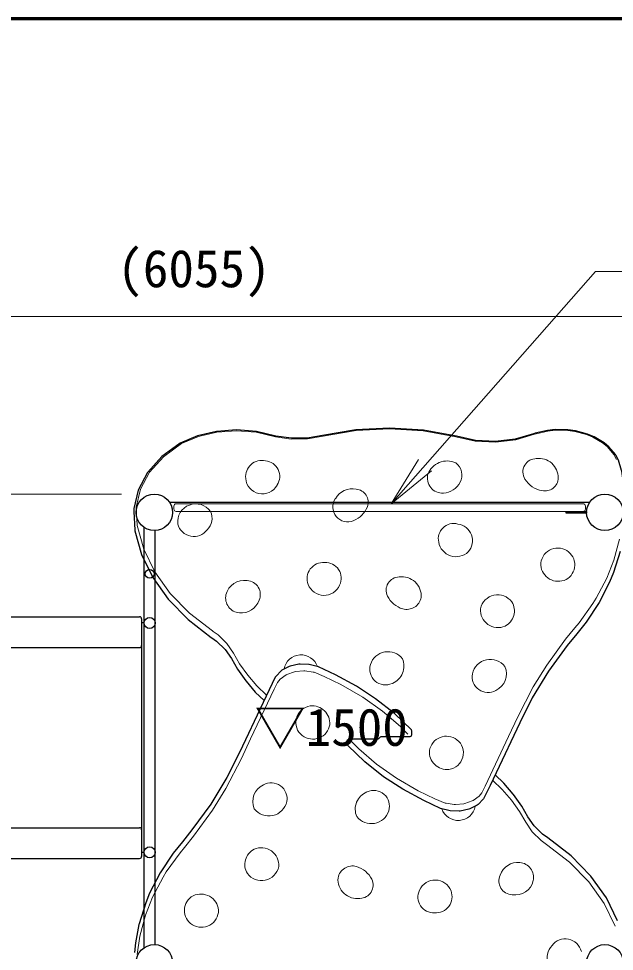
# Model space of a CAD drawing. Units: millimetres at full size, sheet at 1:50; details may follow other scales. Extents: x 750 to 20250, y 750 to 14100.
# Drawn here: x 4142 to 5596, y 11822 to 14100 of the extents above; entities that cross this region are included whole.
import ezdxf
from ezdxf.enums import TextEntityAlignment as Align

# ---------------------------------------------------------------- set-up
doc = ezdxf.new("R2010")
doc.units = ezdxf.units.MM
doc.header["$LTSCALE"] = 50
for name, color, linetype, lineweight in [('D-STR-1', 1, 'Continuous', 25), ('D-STR-2', 82, 'Continuous', 13), ('D-STR-3', 251, 'Continuous', 9), ('D-STR-DIM', 7, 'Continuous', 13), ('D-STR-HTXT', 7, 'Continuous', 13), ('D-STR-TXT', 7, 'Continuous', 13), ('D-TTL', 7, 'Continuous', 70)]:
    doc.layers.add(name, color=color, linetype=linetype, lineweight=lineweight)
doc.styles.add('ＭＳ ゴシック', font='')
doc.styles.get('ＭＳ ゴシック').set_extended_font_data('MS Gothic')

# ---------------------------------------------------------------- blocks, each defined once
blk = doc.blocks.new('open_arrow')
at = {"color": 0, "linetype": 'Continuous', "lineweight": -2}
blk.add_lwpolyline([(7.5, 1.25), (0, 0), (7.5, -1.25)], dxfattribs=at)

msp = doc.modelspace()

# ---------------------------------------------------------------- linework, layer by layer
at = {"layer": 'D-STR-1'}
for p, q in [((4846.42, 13075.91), (4807.61, 13075.23)), ((5306.06, 13067.66), (5257.24, 13070.04)), ((4509.89, 12919.36), (5536.14, 12919.36)), ((4425.42, 12857.29), (4425.43, 12857.22)), ((4448.02, 11831.23), (4448.02, 12857.48)), ((4448.02, 11836.78), (4448.02, 12851.94)), ((4475.22, 11838.85), (4475.22, 12849.86)), ((4475.22, 11838.85), (4475.22, 12849.86)), ((1562.02, 12639.36), (4437.02, 12639.36)), ((4442.02, 12634.36), (4442.02, 12054.36)), ((1562.02, 12564.36), (4437.02, 12564.36)), ((1562.02, 12124.36), (4437.02, 12124.36)), ((1562.02, 12049.36), (4437.02, 12049.36))]:
    msp.add_line(p, q, dxfattribs=at)
for points in [[(5257.46, 13070.03), (5211.03, 13080.18), (5130.22, 13094.94), (5047.48, 13100.18), (5047.47, 13100.18), (4964.84, 13095.89), (4964.63, 13095.88), (4883.86, 13082.13), (4846.29, 13075.91)], [(5621.29, 12870.33), (5623.11, 12898.01), (5622.92, 12921.98), (5621.74, 12942.83), (5614.16, 12994.99), (5613.87, 12996.27), (5606.48, 13022.08), (5599.78, 13034.43), (5599.01, 13035.36), (5582.92, 13054.55), (5570.89, 13064.58), (5546.73, 13078.93), (5530.69, 13085.57), (5501.17, 13093.45), (5482.92, 13095.97), (5482.74, 13095.98), (5451.48, 13096.5), (5451.37, 13096.5), (5432.97, 13094.6), (5402.96, 13087.72), (5399.15, 13086.47), (5353.98, 13073.21), (5306.02, 13067.66)], [(4807.68, 13075.23), (4769.78, 13080.11), (4722.38, 13091.62), (4673.69, 13095.56), (4673.69, 13095.56), (4625.23, 13092.03), (4624.95, 13092.01), (4578.42, 13081.14), (4536.27, 13063.46), (4491.44, 13030.72), (4457.02, 12992.43), (4456.26, 12991.52), (4433.37, 12948.99), (4423.05, 12904.09), (4422.75, 12902.79), (4422.75, 12896.42), (4425.42, 12850.92), (4425.43, 12850.85), (4425.72, 12849.57), (4441.93, 12791.4), (4469.19, 12735.35), (4507.02, 12682.44), (4507.75, 12681.57), (4555.35, 12632.87), (4611.9, 12589.22)], [(5610.29, 12799.08), (5594.06, 12747.38), (5584.45, 12724.07), (5558.85, 12674.38), (5526.97, 12626.37), (5504.61, 12598.2), (5481.03, 12569.27), (5435.42, 12506.4), (5395.77, 12441.41), (5365.09, 12380.78), (5307.58, 12258.12), (5292.99, 12227.5), (5277.76, 12196.41), (5276.6, 12194.64), (5275.83, 12193.72), (5263.31, 12180.84), (5261.4, 12179.46), (5243.56, 12170.24), (5241.11, 12169.38), (5219.96, 12164.86), (5217.25, 12164.61), (5217.11, 12164.61), (5195.43, 12165.28), (5195.17, 12165.3), (5171.98, 12171.52), (5130.73, 12190.49), (5079.35, 12218.5), (5032.78, 12249.02), (4986.83, 12285.3), (4945.38, 12325.35), (4945.1, 12325.61), (4944.25, 12327.28), (4943.94, 12329.26), (4943.94, 12335.62), (4944.11, 12336.82), (4944.87, 12338.67), (4946.21, 12340.17), (4947.96, 12341.14), (4949.94, 12341.47), (5016.96, 12341.42), (5019.17, 12341.66), (5021.16, 12342.38), (5022.09, 12343.04), (5022.82, 12343.74), (5023.21, 12344.97), (5024.79, 12346.09), (5026.78, 12346.81), (5028.99, 12347.06), (5096.01, 12347), (5097.99, 12347.34), (5099.74, 12348.31), (5101.08, 12349.8), (5101.84, 12351.65), (5102.01, 12352.85), (5102.01, 12359.21), (5101.78, 12360.51)], [(4611.92, 12589.21), (4613.57, 12588.09), (4624.88, 12579.71), (4645.54, 12559.79), (4660.97, 12537.45), (4675.98, 12511.29), (4696.05, 12482.86), (4696.8, 12481.96), (4719.45, 12455.55), (4740.74, 12435.34)], [(5101.9, 12359.84), (5101.7, 12361.19), (5100.85, 12362.86), (5100.57, 12363.12), (5059.12, 12403.18), (5013.17, 12439.46), (4966.6, 12469.97), (4915.22, 12497.99), (4873.97, 12516.96), (4850.78, 12523.18), (4850.53, 12523.19), (4828.84, 12523.87), (4828.7, 12523.86), (4825.99, 12523.62), (4804.84, 12519.1), (4802.39, 12518.24), (4784.55, 12509.02), (4782.64, 12507.63), (4770.12, 12494.76), (4769.35, 12493.84), (4768.19, 12492.06), (4752.97, 12460.98), (4738.37, 12430.36), (4680.86, 12307.69), (4650.18, 12247.06), (4610.53, 12182.07), (4564.92, 12119.2), (4541.34, 12090.27), (4518.98, 12062.1), (4487.1, 12014.09), (4461.5, 11964.4), (4451.89, 11941.1), (4435.66, 11889.39), (4435.37, 11888.12), (4426.75, 11843.37), (4424.71, 11819.46)], [(5604.03, 11897.07), (5576.76, 11953.13), (5538.94, 12006.03), (5538.2, 12006.91), (5490.6, 12055.6), (5434.05, 12099.26), (5421.07, 12108.76), (5400.41, 12128.68), (5384.98, 12151.02), (5369.97, 12177.19), (5349.9, 12205.62), (5349.15, 12206.51), (5326.5, 12232.93), (5305.21, 12253.14)]]:
    msp.add_lwpolyline(points, dxfattribs=at)
for points in [[(5528.47, 12892.11), (5478.47, 12892.11), (5478.47, 12896.61), (5528.47, 12896.61)], [(4442.02, 12624.36), (4442.02, 12064.36), (4448.02, 12064.36), (4448.02, 12624.36)]]:
    msp.add_lwpolyline(points, close=True, dxfattribs=at)
for centre, radius in [((4473.02, 12894.36), 44.55), ((5573.02, 12894.36), 44.55), ((4461.62, 12744.36), 10.85), ((4461.62, 12624.36), 13.6), ((4461.62, 12064.36), 13.6), ((4473.02, 11794.36), 44.55), ((5573.02, 11794.36), 44.55)]:
    msp.add_circle(centre, radius, dxfattribs=at)
for centre, start, end in [((4437.02, 12634.36), 0, 90), ((4437.02, 12569.36), 270, 0), ((4437.02, 12119.36), 0, 90), ((4437.02, 12054.36), 270, 0)]:
    msp.add_arc(centre, 5, start, end, dxfattribs=at)
at = {"layer": 'D-STR-2'}
for p, q in [((5519.52, 12915.61), (4526.52, 12915.61)), ((4520.52, 12909.61), (4520.52, 12902.61)), ((4526.52, 12896.61), (5519.52, 12896.61)), ((5525.52, 12902.61), (5525.52, 12909.61))]:
    msp.add_line(p, q, dxfattribs=at)
for centre, start, end in [((4526.52, 12909.61), 90, 180), ((5519.52, 12909.61), 0, 90), ((4526.52, 12902.61), 180, 270), ((5519.52, 12902.61), 270, 360)]:
    msp.add_arc(centre, 6, start, end, dxfattribs=at)
at = {"layer": 'D-STR-3'}
for points in [[(4746.92, 12448.31), (4723.5, 12470.55), (4701.05, 12496.72), (4681.18, 12524.86), (4666.3, 12550.81), (4650.08, 12574.3), (4628.52, 12595.08), (4616.95, 12603.66), (4615.25, 12604.8), (4559.15, 12648.11), (4511.92, 12696.42), (4474.45, 12748.83), (4447.44, 12804.37), (4431.38, 12861.99), (4431.36, 12862.13), (4428.74, 12906.78), (4438.88, 12950.88), (4461.36, 12992.64), (4495.25, 13030.35), (4539.18, 13062.47), (4580.43, 13079.77), (4625.96, 13090.4), (4673.67, 13093.87), (4721.31, 13090.02), (4768.43, 13078.56), (4807.33, 13073.55), (4846.87, 13074.25), (4885.38, 13080.62), (4965.38, 13094.23), (5047.44, 13098.5), (5129.4, 13093.31), (5209.08, 13078.79), (5256.6, 13068.4), (5306.22, 13065.98), (5355.31, 13071.66), (5401.26, 13085.13), (5404.94, 13086.33), (5433.97, 13092.99), (5451.77, 13094.83), (5482.29, 13094.31), (5499.94, 13091.88), (5528.5, 13084.26), (5544.02, 13077.83), (5567.4, 13063.95), (5579.03, 13054.25), (5594.59, 13035.68), (5601.04, 13023.8)], [(5608.58, 12828.95), (5594.63, 12777.29), (5577.61, 12734.09), (5551.78, 12684.8), (5543.85, 12671.96), (5510.28, 12625.06), (5499.71, 12612.19), (5477.03, 12584.41), (5431.09, 12521.29), (5398.26, 12468.57), (5360.27, 12395.27), (5338.02, 12347.38), (5280.4, 12225.73), (5272.21, 12209.44), (5265.69, 12201.42), (5251.36, 12190.91), (5249.3, 12189.83), (5230.86, 12183.27), (5228.42, 12182.74), (5207.94, 12180.86), (5205.39, 12180.93), (5185.19, 12183.96), (5182.82, 12184.62), (5158.22, 12194.7), (5117.52, 12214.56), (5064.19, 12245.57), (5015.78, 12279.81), (4972.33, 12317.18), (4953.76, 12335.69)], [(4430.69, 11814.93), (4437.37, 11859.52), (4451.32, 11911.19), (4468.34, 11954.38), (4494.17, 12003.67), (4502.1, 12016.51), (4535.67, 12063.41), (4546.24, 12076.29), (4568.92, 12104.07), (4614.86, 12167.18), (4647.7, 12219.9), (4685.68, 12293.21), (4707.93, 12341.09), (4765.55, 12462.75), (4773.74, 12479.03), (4780.26, 12487.06), (4794.59, 12497.57), (4796.65, 12498.64), (4815.09, 12505.2), (4817.53, 12505.73), (4838.01, 12507.61), (4840.56, 12507.54), (4860.76, 12504.52), (4863.13, 12503.85), (4887.73, 12493.78), (4928.43, 12473.91), (4981.76, 12442.91), (5030.17, 12408.66), (5073.62, 12371.3), (5092.19, 12352.78)], [(5299.03, 12240.17), (5322.45, 12217.93), (5344.9, 12191.75), (5364.77, 12163.62), (5379.65, 12137.66), (5395.87, 12114.17), (5417.43, 12093.4), (5430.7, 12083.67), (5486.8, 12040.36), (5534.03, 11992.05), (5571.5, 11939.64), (5598.51, 11884.1)]]:
    msp.add_lwpolyline(points, dxfattribs=at)
for centre, radius, start, end in [((4735.47, 12981.51), 39.74, 76.65772, 186.22211), ((4740.69, 12981.99), 38.4, 327.5841, 84.08937), ((5187.61, 12969.88), 50.05, 64.85647, 159.42916), ((5187.87, 12985.74), 36.22, 330.51664, 54.50085), ((5405.63, 12992.99), 32.75, 88.9122, 211.4968), ((5411.93, 12979.01), 47.16, 359.02307, 97.68729), ((5176.96, 12978.44), 37.34, 164.33009, 273.03458), ((4736.82, 12980.55), 40.99, 184.68106, 330.82951), ((5175.09, 12990.92), 49.92, 274.41763, 332.56073), ((5428.55, 13005.95), 59.08, 210.59236, 261.18678), ((5426.97, 12978.85), 32.16, 256.56078, 358.84289), ((4955.95, 12904.9), 46.96, 77.93379, 150.95263), ((4963.77, 12919.52), 31.42, 338.83901, 86.34328), ((4574.16, 12870.38), 44.75, 36.02804, 110.50863), ((4945.13, 12907.5), 36.4, 144.41779, 293.75333), ((4572.52, 12872.06), 42.61, 109.23882, 188.18237), ((4573.04, 12880.47), 40.8, 315.20653, 23.53388), ((4935.82, 12930.93), 61.6, 292.90118, 338.32308), ((4569.59, 12876.04), 40.51, 194.34685, 323.12019), ((5203.97, 12829.65), 37.64, 74.64096, 192.40371), ((5208.6, 12825.1), 41.21, 318.3185, 82.54178), ((5209.87, 12829.52), 43.4, 190.56068, 312.82431), ((5458.16, 12765.42), 41.9, 58.2682, 180.14701), ((5458.53, 12766.25), 41, 298.58195, 58.08897), ((4885.38, 12732.57), 39.41, 85.15454, 201.18169), ((4891.05, 12733.63), 38.28, 333.53521, 93.50702), ((5459.37, 12769.29), 43.29, 185.28215, 295.67546), ((5071.45, 12704.04), 32.61, 91.06629, 205.523), ((5077.78, 12690.28), 46.87, 355.40555, 98.51704), ((4692.17, 12682.7), 45.6, 80.75467, 166.60175), ((4697.9, 12693.98), 33.86, 335.21348, 87.26511), ((4887.34, 12733.3), 41.5, 201.15171, 336.22809), ((4683.71, 12685.56), 36.71, 167.88103, 264.98701), ((5097.17, 12718.1), 61.9, 207.01335, 253.46534), ((5089.18, 12693.46), 36.01, 254.50225, 348.89613), ((5311.28, 12650.19), 42.93, 36.42082, 168.00289), ((4685.06, 12694.9), 46.13, 264.32606, 340.87573), ((5310.83, 12653.77), 41.28, 296.53101, 32.0434), ((5311.68, 12655.57), 42.54, 175.22037, 294.42503), ((5043.32, 12509.49), 44.73, 37.68169, 162.5615), ((4831.1, 12504.08), 42.27, 18.82733, 169.11988), ((5036.93, 12518.86), 45.49, 292.51867, 23.26844), ((5293.29, 12490.44), 44.96, 37.39424, 167.33885), ((5037.54, 12511.61), 38.58, 163.00162, 294.4728), ((5288.15, 12500.08), 44.51, 294.57516, 23.38642), ((5287.6, 12493.43), 38.79, 169.80839, 299.39921), ((4859.09, 12381.28), 40.68, 97.5432, 232.17564), ((4858.75, 12379.24), 42.67, 355.491, 96.73131), ((4859.87, 12382.54), 41.94, 232.39336, 350.87093), ((5186.08, 12305.93), 41.94, 52.39336, 170.87093), ((5186.86, 12307.19), 40.68, 277.5432, 52.17564), ((5187.2, 12309.23), 42.67, 175.491, 276.73131), ((4758.35, 12195.04), 38.79, 349.80839, 119.39921), ((4757.8, 12188.4), 44.51, 114.57516, 203.38642), ((5009.02, 12169.61), 45.49, 112.51867, 203.26844), ((5008.41, 12176.86), 38.58, 343.00162, 114.4728), ((4752.67, 12198.03), 44.96, 217.39424, 347.33885), ((5002.63, 12178.99), 44.73, 217.68169, 342.5615), ((5214.86, 12184.39), 42.27, 198.82733, 349.11988), ((4735.12, 12034.7), 41.28, 116.53101, 212.0434), ((4734.27, 12032.91), 42.54, 355.22037, 114.42503), ((4734.67, 12038.29), 42.93, 216.42082, 348.00289), ((4956.78, 11995.01), 36.01, 74.50225, 168.89613), ((4948.78, 11970.37), 61.9, 27.01335, 73.46534), ((5360.89, 11993.58), 46.13, 84.32606, 160.87573), ((5362.24, 12002.91), 36.71, 347.88103, 84.98701), ((5348.05, 11994.49), 33.86, 155.21348, 267.26511), ((4968.17, 11998.19), 46.87, 175.40555, 278.51704), ((4974.5, 11984.44), 32.61, 271.06629, 25.523), ((5158.61, 11955.17), 41.5, 21.15171, 156.22809), ((5353.78, 12005.77), 45.6, 260.75467, 346.60175), ((4587.42, 11922.23), 41, 118.58195, 238.08897), ((4586.59, 11919.18), 43.29, 5.28215, 115.67546), ((5154.9, 11954.84), 38.28, 153.53521, 273.50702), ((5160.57, 11955.91), 39.41, 265.15454, 21.18169), ((4587.79, 11923.06), 41.9, 238.2682, 0.14701), ((5476.36, 11812.44), 40.51, 14.34685, 143.12019), ((5472.91, 11808), 40.8, 135.20653, 203.53388)]:
    msp.add_arc(centre, radius, start, end, dxfattribs=at)
at = {"layer": 'D-STR-DIM'}
for p, q in [((1542.02, 13372.59), (7597.32, 13372.59)), ((4393.03, 12938.91), (1116.51, 12938.91))]:
    msp.add_line(p, q, dxfattribs=at)
at = {"layer": 'D-STR-HTXT'}
msp.add_lwpolyline([(5051.09, 12915.61), (5550.35, 13482.25), (5567.02, 13482.25), (6359.77, 13482.25), (5963.39, 13482.25)], dxfattribs=at)
at = {"layer": 'D-TTL'}
msp.add_lwpolyline([(750, 750), (750, 14100), (20250, 14100), (20250, 750)], close=True, dxfattribs=at)

# ---------------------------------------------------------------- block references
at = {"layer": 'D-STR-HTXT', "xscale": 16.7, "yscale": 16.7, "rotation": 48.6}
msp.add_blockref('open_arrow', (5051.09, 12915.61), dxfattribs=at)

# ---------------------------------------------------------------- texts
at = {"layer": 'D-STR-DIM', "style": 'ＭＳ ゴシック'}
msp.add_text('(6055)', height=91.64, dxfattribs=at).set_placement((4569.67, 13489.94), align=Align.MIDDLE_CENTER)
at = {"layer": 'D-STR-TXT', "style": 'ＭＳ ゴシック'}
msp.add_text('▽1500', height=91.64, dxfattribs=at).set_placement((4717.56, 12296.72), align=Align.BOTTOM_LEFT)

doc.saveas('drawing.dxf')
